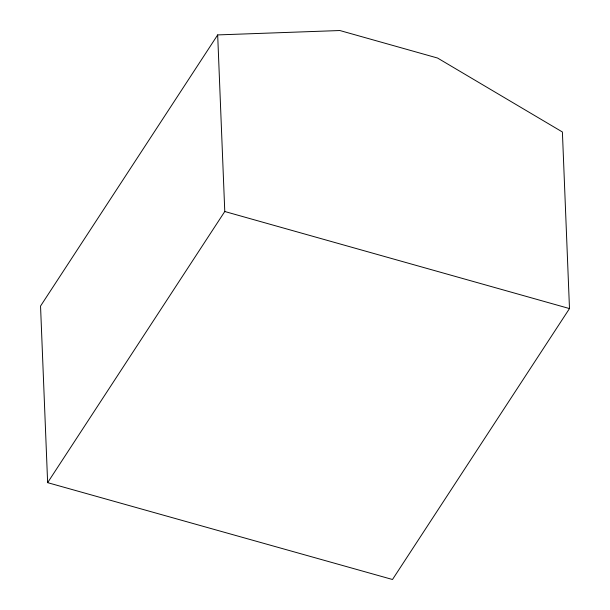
<?xml version="1.0" encoding="UTF-8"?>
<svg xmlns="http://www.w3.org/2000/svg" width="610" height="610" viewBox="0 0 610 610"><rect width="100%" height="100%" fill="white"/><g stroke="black" fill="none" stroke-linecap="round" stroke-linejoin="round"><path stroke-width="0.91" d="M217.679 34.915L40.542 306.06L47.633 482.655L392.497 579.5L569.488 308.568L562.397 131.981L437.538 58.026L339.869 30.53L217.679 34.915L224.777 211.51L47.633 482.655M224.777 211.51L569.488 308.568"/></g></svg>
